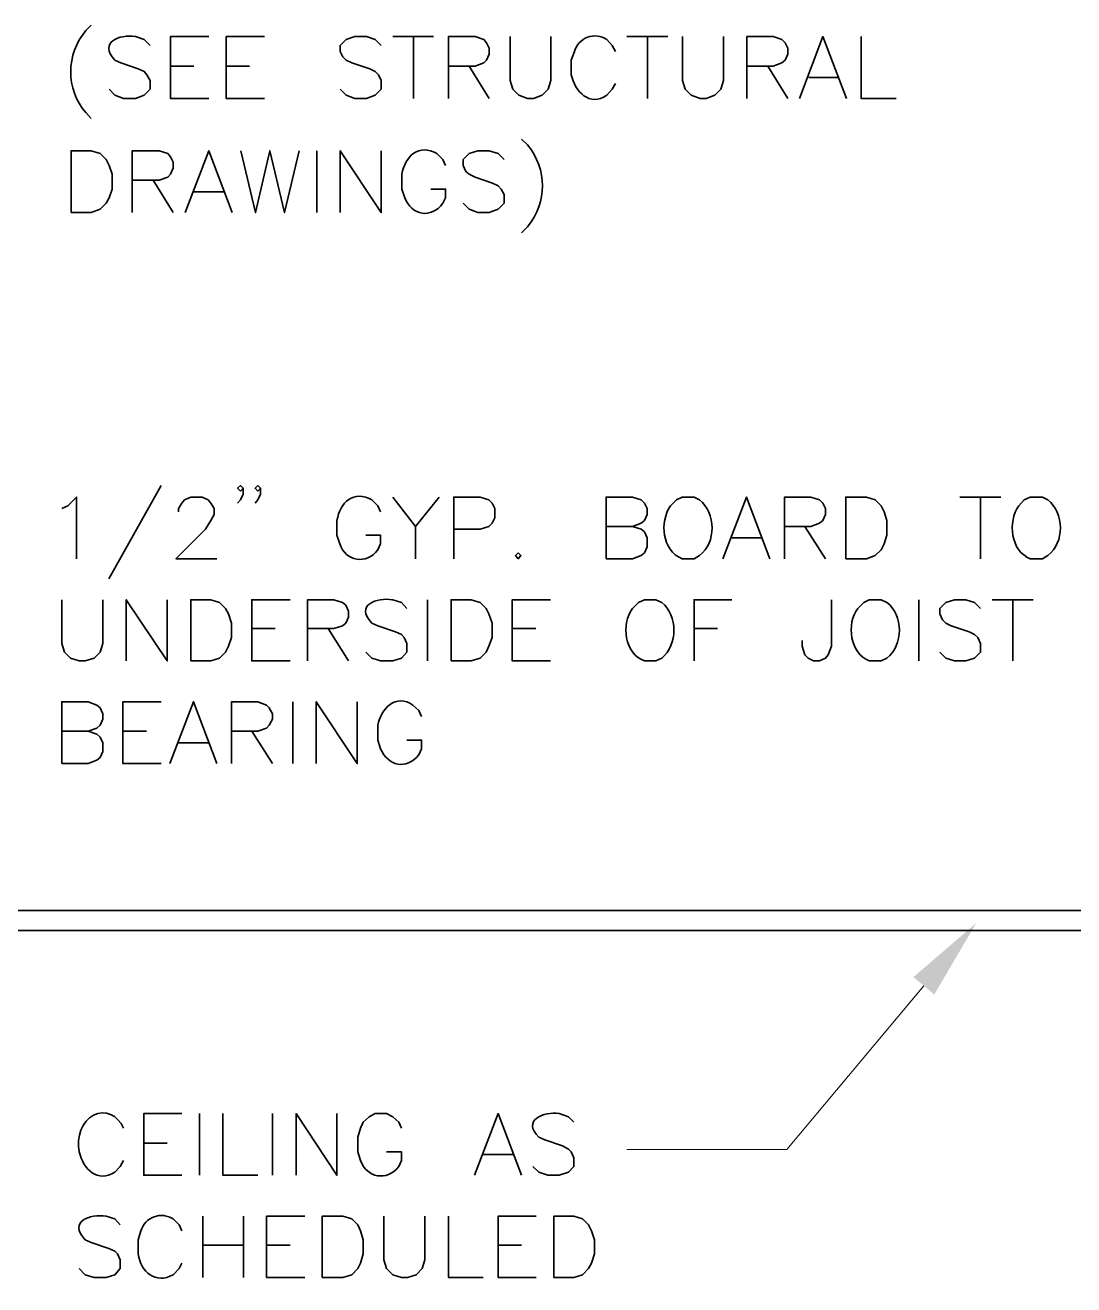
# Model space of a CAD drawing. Header units: inches. Extents: x 5 to 516, y -193 to 129.
# Drawn here: x 45.609 to 47.743, y -183.282 to -180.719 of the extents above; entities that cross this region are included whole.
import ezdxf

# ---------------------------------------------------------------- set-up
doc = ezdxf.new("R2010")
doc.units = ezdxf.units.IN
doc.header["$MEASUREMENT"] = 0
doc.layers.add('PDF7_Geometry', color=7, linetype='Continuous')
doc.layers.add('PDF7_Solid Fills', color=7, linetype='Continuous')

msp = doc.modelspace()

# ---------------------------------------------------------------- linework, layer by layer
at = {"layer": 'PDF7_Geometry', "lineweight": 35}
for points in [[(45.7435524, -180.7191167), (45.7324413, -180.7302278)], [(45.863552, -180.7602284), (45.8513298, -180.7480062), (45.833552, -180.7424506)], [(45.9824415, -180.8680052), (45.9046637, -180.8680052), (45.9046637, -180.7424496), (45.9824415, -180.7424496)], [(46.0957748, -180.8680052), (46.017997, -180.8680052), (46.017997, -180.7424496), (46.0957748, -180.7424496)], [(46.3335522, -180.7602284), (46.3213299, -180.7480062), (46.3035522, -180.7424506), (46.2802188, -180.7424506), (46.262441, -180.7480062), (46.2502188, -180.7602284), (46.2502188, -180.7724506), (46.2557744, -180.7835618), (46.262441, -180.7902284), (46.2735521, -180.795784), (46.3102188, -180.8080062), (46.3213299, -180.8135618), (46.3279966, -180.8202284), (46.3335522, -180.8313395), (46.3335522, -180.8491173), (46.3213299, -180.8613395), (46.3035522, -180.8680062), (46.2802188, -180.8680062), (46.262441, -180.8613395), (46.2502188, -180.8491173)], [(46.3568857, -180.7424502), (46.440219, -180.7424502)], [(46.3991084, -180.7424502), (46.3991084, -180.8680058)], [(46.4702189, -180.8680052), (46.4702189, -180.7424496), (46.5246634, -180.7424496), (46.5424411, -180.7480052), (46.5479967, -180.7546719), (46.5535523, -180.765783), (46.5535523, -180.7780052), (46.5479967, -180.7902274), (46.5424411, -180.795783), (46.5246634, -180.8024496), (46.4702189, -180.8024496)], [(46.595775, -180.7424502), (46.595775, -180.8313391), (46.6013306, -180.8491169), (46.6135528, -180.8613391), (46.6313306, -180.8680058), (46.6435528, -180.8680058), (46.6613306, -180.8613391), (46.6735528, -180.8491169), (46.6791084, -180.8313391), (46.6791084, -180.7424502)], [(46.8335522, -180.7424502), (46.9168855, -180.7424502)], [(46.875775, -180.7424502), (46.875775, -180.8680058)], [(46.9468854, -180.7424502), (46.9468854, -180.8313391), (46.952441, -180.8491169), (46.9646632, -180.8613391), (46.982441, -180.8680058), (46.9946632, -180.8680058), (47.012441, -180.8613391), (47.0246632, -180.8491169), (47.0302188, -180.8313391), (47.0302188, -180.7424502)], [(47.0779969, -180.8680052), (47.0779969, -180.7424496), (47.1313302, -180.7424496), (47.149108, -180.7480052), (47.1557747, -180.7546719), (47.1613302, -180.765783), (47.1613302, -180.7780052), (47.1557747, -180.7902274), (47.149108, -180.795783), (47.1313302, -180.8024496), (47.0779969, -180.8024496)], [(47.1846637, -180.8680052), (47.2324415, -180.7424496), (47.2802193, -180.8680052)], [(47.3102198, -180.7424502), (47.3102198, -180.8680058), (47.381331, -180.8680058)], [(45.7913298, -180.7902284), (45.803552, -180.795784), (45.8391076, -180.8080062), (45.8513298, -180.8135618), (45.8568854, -180.8202284), (45.863552, -180.8313395), (45.863552, -180.8491173), (45.8513298, -180.8613395), (45.833552, -180.8680062), (45.8091076, -180.8680062), (45.7913298, -180.8613395), (45.7802187, -180.8491173)], [(45.9046637, -180.8024501), (45.9524415, -180.8024501)], [(46.017997, -180.8024501), (46.0657748, -180.8024501)], [(46.5124417, -180.8024501), (46.5535528, -180.8680056)], [(47.1202197, -180.8024501), (47.1613308, -180.8680056)], [(47.203553, -180.8257836), (47.2624419, -180.8257836)], [(46.792442, -180.861339), (46.8035531, -180.8491168), (46.8102198, -180.8380057)], [(45.7324413, -180.8968945), (45.7435524, -180.9091167)], [(46.6191085, -180.9513385), (46.6313308, -180.9624497)], [(45.8268857, -181.1002282), (45.8268857, -180.9746726), (45.8813302, -180.9746726), (45.8991079, -180.9802282), (45.9046635, -180.9868948), (45.9102191, -180.9980059), (45.9102191, -181.0102282), (45.9046635, -181.0224504), (45.8991079, -181.0280059), (45.8813302, -181.0346726), (45.8268857, -181.0346726)], [(45.9346636, -181.1002282), (45.9824414, -180.9746726), (46.0302192, -181.1002282)], [(46.0479969, -180.9746721), (46.0779969, -181.1002276), (46.1068858, -180.9746721), (46.1368858, -181.1002276), (46.1668858, -180.9746721)], [(46.2024418, -180.9746721), (46.2024418, -181.1002276)], [(46.2502188, -181.1002282), (46.2502188, -180.9746726), (46.3335522, -181.1002282), (46.3335522, -180.9746726)], [(46.4646636, -181.004672), (46.459108, -180.9924498), (46.4468858, -180.9802275)], [(46.5835522, -180.9924502), (46.5713299, -180.980228), (46.5535522, -180.9746725), (46.5302188, -180.9746725), (46.5124411, -180.980228), (46.5002188, -180.9924502), (46.5002188, -181.0046725), (46.5057744, -181.0168947), (46.5124411, -181.0224503), (46.5246633, -181.0280058), (46.5602188, -181.040228), (46.5713299, -181.0457836), (46.5779966, -181.0524503), (46.5835522, -181.0635614), (46.5835522, -181.0813391), (46.5713299, -181.0935614), (46.5535522, -181.100228), (46.5302188, -181.100228), (46.5124411, -181.0935614), (46.5002188, -181.0813391)], [(45.8691085, -181.0346719), (45.9102196, -181.1002274)], [(46.3757747, -181.0224498), (46.3757747, -181.0524498), (46.3813303, -181.0702275)], [(45.9524418, -181.0580054), (46.0124418, -181.0580054)], [(46.459108, -181.0813386), (46.4646636, -181.0702275), (46.4646636, -181.0524498), (46.4346636, -181.0524498)], [(46.6313308, -181.1291163), (46.6191085, -181.1413386)], [(45.6835526, -181.7024508), (45.6957748, -181.6968952), (45.7135526, -181.6791175), (45.7135526, -181.804673)], [(45.8857745, -181.6557838), (45.7791078, -181.8457838)], [(45.9213308, -181.7091172), (45.9213308, -181.7024505), (45.9279975, -181.6913394), (45.9335531, -181.6846728), (45.9457753, -181.6791172), (45.9691086, -181.6791172), (45.9813309, -181.6846728), (45.9868864, -181.6913394), (45.9935531, -181.7024505), (45.9935531, -181.7146728), (45.9868864, -181.726895), (45.9757753, -181.7446728), (45.9157753, -181.8046728), (45.9991086, -181.8046728)], [(46.0524412, -181.6613391), (46.0468856, -181.6668947), (46.04133, -181.6613391), (46.0468856, -181.6557835), (46.0524412, -181.6613391), (46.0524412, -181.6735613), (46.0468856, -181.6846724), (46.04133, -181.6913391)], [(46.0879975, -181.6613391), (46.082442, -181.6668947), (46.0768864, -181.6613391), (46.082442, -181.6557835), (46.0879975, -181.6613391), (46.0879975, -181.6735613), (46.082442, -181.6846724), (46.0768864, -181.6913391)], [(46.3568857, -181.6791173), (46.4035523, -181.7391173), (46.4035523, -181.8046729)], [(46.4513308, -181.6791173), (46.403553, -181.7391173)], [(46.4813307, -181.8046723), (46.4813307, -181.6791167), (46.534664, -181.6791167), (46.5524418, -181.6846723), (46.5591085, -181.6913389), (46.5646641, -181.70245), (46.5646641, -181.7213389), (46.5591085, -181.73245), (46.5524418, -181.7391167), (46.534664, -181.7446723), (46.4813307, -181.7446723)], [(46.7913306, -181.8046723), (46.7913306, -181.6791167), (46.8446639, -181.6791167), (46.8624417, -181.6846723), (46.8691083, -181.6913389), (46.8746639, -181.70245), (46.8746639, -181.7146723), (46.8691083, -181.7268945), (46.8624417, -181.73245), (46.8446639, -181.7391167), (46.7913306, -181.7391167)], [(46.9813311, -181.6846728), (46.97022, -181.6791173), (46.9457755, -181.6791173), (46.9346644, -181.6846728), (46.9224422, -181.6968951)], [(47.0291088, -181.8046723), (47.0768866, -181.6791167), (47.1246644, -181.8046723)], [(47.1546638, -181.8046723), (47.1546638, -181.6791167), (47.2079972, -181.6791167), (47.2257749, -181.6846723), (47.2324416, -181.6913389), (47.2379972, -181.70245), (47.2379972, -181.7146723), (47.2324416, -181.7268945), (47.2257749, -181.73245), (47.2079972, -181.7391167), (47.1546638, -181.7391167)], [(47.5113307, -181.6791173), (47.594664, -181.6791173)], [(47.5535523, -181.6791173), (47.5535523, -181.8046729)], [(47.6902194, -181.6846728), (47.6791083, -181.6791173), (47.6546639, -181.6791173), (47.6424416, -181.6846728), (47.6313305, -181.6968951)], [(46.3324422, -181.7091172), (46.3268867, -181.696895), (46.3146644, -181.6846728)], [(46.2435533, -181.726895), (46.2435533, -181.756895), (46.2491089, -181.7746728)], [(46.3268867, -181.786895), (46.3324422, -181.7746728), (46.3324422, -181.756895), (46.3024422, -181.756895)], [(46.844664, -181.7391171), (46.8624418, -181.7446727), (46.8691084, -181.7502282), (46.874664, -181.7624504), (46.874664, -181.7802282), (46.8691084, -181.7924504), (46.8624418, -181.798006), (46.844664, -181.8046727), (46.7913306, -181.8046727)], [(47.1957755, -181.7391171), (47.2379978, -181.8046727)], [(47.0468859, -181.7624506), (47.1068859, -181.7624506)], [(46.9457755, -181.8046729), (46.97022, -181.8046729), (46.9813311, -181.7980062)], [(47.6546639, -181.8046729), (47.6791083, -181.8046729), (47.6902194, -181.7980062)], [(45.6835526, -181.8880056), (45.6835526, -181.9768945), (45.6891081, -181.9946723), (45.7013303, -182.0068945), (45.7191081, -182.0124501), (45.7313303, -182.0124501), (45.7491081, -182.0068945), (45.7613303, -181.9946723), (45.7668859, -181.9768945), (45.7668859, -181.8880056)], [(45.814664, -182.0124506), (45.814664, -181.8880062), (45.8979973, -182.0124506), (45.8979973, -181.8880062)], [(46.1479971, -182.0124506), (46.0702193, -182.0124506), (46.0702193, -181.8880062), (46.1479971, -181.8880062)], [(46.1835526, -182.0124506), (46.1835526, -181.8880062), (46.2368859, -181.8880062), (46.2546637, -181.8935617), (46.2613304, -181.8991173), (46.2668859, -181.9113395), (46.2668859, -181.9235618), (46.2613304, -181.935784), (46.2546637, -181.9413395), (46.2368859, -181.9468951), (46.1835526, -181.9468951)], [(46.3857745, -181.9057838), (46.3746634, -181.8935616), (46.3568856, -181.888006)], [(46.4279973, -181.8880056), (46.4279973, -182.0124501)], [(46.6779971, -182.0124506), (46.6002193, -182.0124506), (46.6002193, -181.8880062), (46.6779971, -181.8880062)], [(46.9046641, -181.8935612), (46.8924419, -181.8880056), (46.8691086, -181.8880056), (46.8568863, -181.8935612), (46.8446641, -181.9057834)], [(46.970219, -182.0124506), (46.970219, -181.8880062), (47.0468856, -181.8880062)], [(47.2502189, -181.8880056), (47.2502189, -181.9824501), (47.2435522, -182.0002278), (47.2379967, -182.0068945), (47.2257744, -182.0124501), (47.2135522, -182.0124501), (47.2024411, -182.0068945), (47.1957744, -182.0002278), (47.1902189, -181.9824501), (47.1902189, -181.9713389)], [(47.3624414, -181.8935612), (47.3513303, -181.8880056), (47.3268858, -181.8880056), (47.3157747, -181.8935612), (47.3035525, -181.9057834)], [(47.4279974, -181.8880056), (47.4279974, -182.0124501)], [(47.5535523, -181.9057838), (47.5413301, -181.8935616), (47.5235523, -181.888006), (47.500219, -181.888006), (47.4824412, -181.8935616), (47.470219, -181.9057838), (47.470219, -181.9168949), (47.4757746, -181.9291171), (47.4824412, -181.9357838), (47.4935523, -181.9413393), (47.530219, -181.9535616), (47.5413301, -181.9591171), (47.5479968, -181.9646727), (47.5535523, -181.9768949), (47.5535523, -181.9946727), (47.5413301, -182.0068949), (47.5235523, -182.0124505), (47.500219, -182.0124505), (47.4824412, -182.0068949), (47.470219, -181.9946727)], [(47.5768859, -181.8880056), (47.6602192, -181.8880056)], [(47.6191086, -181.8880056), (47.6191086, -182.0124501)], [(46.3146634, -181.9357838), (46.3268856, -181.9413393), (46.3624412, -181.9535616), (46.3746634, -181.9591171), (46.380219, -181.9646727), (46.3857745, -181.9768949), (46.3857745, -181.9946727), (46.3746634, -182.0068949), (46.3568856, -182.0124505), (46.3324412, -182.0124505), (46.3146634, -182.0068949), (46.3024412, -181.9946727)], [(46.0702193, -181.9468944), (46.1179971, -181.9468944)], [(46.2257754, -181.9468944), (46.2668865, -182.0124499)], [(46.6002193, -181.9468944), (46.6479971, -181.9468944)], [(46.970219, -181.9468944), (47.0179967, -181.9468944)], [(46.8691086, -182.0124501), (46.8924419, -182.0124501), (46.9046641, -182.0068945)], [(47.3268858, -182.0124501), (47.3513303, -182.0124501), (47.3624414, -182.0068945)], [(45.6835526, -182.221339), (45.6835526, -182.0957834), (45.7368859, -182.0957834), (45.7546637, -182.1024501), (45.7613303, -182.1080056), (45.7668859, -182.1202278), (45.7668859, -182.131339), (45.7613303, -182.1435612), (45.7546637, -182.1491167), (45.7368859, -182.1557834), (45.6835526, -182.1557834)], [(45.8857742, -182.221339), (45.8079965, -182.221339), (45.8079965, -182.0957834), (45.8857742, -182.0957834)], [(45.9035527, -182.221339), (45.9513304, -182.0957834), (45.9991082, -182.221339)], [(46.0291088, -182.221339), (46.0291088, -182.0957834), (46.0824421, -182.0957834), (46.1002199, -182.1024501), (46.1057754, -182.1080056), (46.1124421, -182.1202278), (46.1124421, -182.131339), (46.1057754, -182.1435612), (46.1002199, -182.1491167), (46.0824421, -182.1557834), (46.0291088, -182.1557834)], [(46.1535527, -182.095784), (46.1535527, -182.2213396)], [(46.2013308, -182.221339), (46.2013308, -182.0957834), (46.2846641, -182.221339), (46.2846641, -182.0957834)], [(46.4157756, -182.1257839), (46.41022, -182.1135617), (46.3979978, -182.1024506)], [(45.736886, -182.1557838), (45.7546638, -182.1613394), (45.7613304, -182.168006), (45.766886, -182.1791171), (45.766886, -182.1968949), (45.7613304, -182.2091171), (45.7546638, -182.2146727), (45.736886, -182.2213394), (45.6835526, -182.2213394)], [(45.8079965, -182.1557838), (45.8557742, -182.1557838)], [(46.0702193, -182.1557838), (46.1124416, -182.2213394)], [(46.3268867, -182.1435617), (46.3268867, -182.1735617), (46.3324422, -182.1913395)], [(45.9213308, -182.1791173), (45.9813309, -182.1791173)], [(46.41022, -182.2035617), (46.4157756, -182.1913395), (46.4157756, -182.1735617), (46.3857756, -182.1735617)], [(48.983553, -182.5202281), (43.4513306, -182.5202281)], [(48.8446641, -182.5613399), (43.4513306, -182.5613399)], [(45.927997, -183.0591178), (45.8502192, -183.0591178), (45.8502192, -182.9335622), (45.927997, -182.9335622)], [(45.9635525, -182.9335617), (45.9635525, -183.0591172)], [(46.0113306, -182.9335617), (46.0113306, -183.0591172), (46.0824417, -183.0591172)], [(46.1124421, -182.9335617), (46.1124421, -183.0591172)], [(46.1602191, -183.0591178), (46.1602191, -182.9335622), (46.2435524, -183.0591178), (46.2435524, -182.9335622)], [(46.3746639, -182.9635616), (46.3691083, -182.9513393), (46.3568861, -182.9402282), (46.3446639, -182.9335616), (46.3213305, -182.9335616), (46.3091083, -182.9402282), (46.2968861, -182.9513393), (46.2913305, -182.9635616), (46.285775, -182.9813393), (46.285775, -183.0113393), (46.2913305, -183.0291171)], [(46.5235523, -183.0591178), (46.5713301, -182.9335622), (46.6191079, -183.0591178)], [(46.7257754, -182.9513387), (46.7146643, -182.9402276), (46.6957754, -182.9335609)], [(46.6546643, -182.9813387), (46.6668865, -182.9868943), (46.7024421, -182.9991165), (46.7146643, -183.0057832), (46.7202198, -183.0113387), (46.7257754, -183.0235609), (46.7257754, -183.0413387), (46.7146643, -183.0524498), (46.6957754, -183.0591165), (46.6724421, -183.0591165), (46.6546643, -183.0524498), (46.6424421, -183.0413387)], [(45.8502192, -182.9935615), (45.897997, -182.9935615)], [(46.3691083, -183.0413393), (46.3746639, -183.0291171), (46.3746639, -183.0113393), (46.3446639, -183.0113393)], [(45.7913309, -183.0524505), (45.802442, -183.0413393), (45.8091087, -183.0291171)], [(46.5413305, -183.016895), (46.6013305, -183.016895)], [(45.8024411, -183.1602282), (45.79133, -183.1480059), (45.7735522, -183.1424504)], [(45.9702189, -183.1424511), (45.9702189, -183.2668956)], [(46.0535522, -183.1424511), (46.0535522, -183.2668956)], [(46.177997, -183.266895), (46.1002193, -183.266895), (46.1002193, -183.1424506), (46.177997, -183.1424506)], [(46.3391086, -183.1424511), (46.3391086, -183.23134), (46.3446642, -183.2491178), (46.3568864, -183.26134), (46.3746642, -183.2668956), (46.3868864, -183.2668956), (46.4046642, -183.26134), (46.4168864, -183.2491178), (46.422442, -183.23134), (46.422442, -183.1424511)], [(46.4702189, -183.1424511), (46.4702189, -183.2668956), (46.54133, -183.2668956)], [(46.6491082, -183.266895), (46.5713304, -183.266895), (46.5713304, -183.1424506), (46.6491082, -183.1424506)], [(45.73133, -183.1902282), (45.7435522, -183.1957837), (45.7791078, -183.2080059), (45.79133, -183.2135615), (45.7968856, -183.219117), (45.8024411, -183.2313393), (45.8024411, -183.2491171), (45.79133, -183.2613393), (45.7735522, -183.2668948), (45.7491078, -183.2668948), (45.73133, -183.2613393), (45.7191078, -183.2491171)], [(45.9702189, -183.2013387), (46.0535522, -183.2013387)], [(46.1002193, -183.2013387), (46.147997, -183.2013387)], [(46.5713304, -183.2013387), (46.6191082, -183.2013387)], [(45.9102195, -183.2613399), (45.9224417, -183.2491177), (45.9279972, -183.2380066)]]:
    msp.add_lwpolyline(points, dxfattribs=at)
for points in [[(46.8102198, -180.7724501), (46.8035531, -180.7602279), (46.792442, -180.7480057, 0.508362924), (46.7268865, -180.7724501), (46.7202198, -180.7902279), (46.7202198, -180.8202279)], [(45.9279972, -183.172451), (45.9224417, -183.1602288), (45.9102195, -183.1480066, 0.50829303), (45.8446639, -183.172451), (45.8391083, -183.1902288), (45.8391083, -183.2191177)]]:
    msp.add_lwpolyline(points, format="xyb", dxfattribs=at)
for points in [[(45.7024418, -181.1002282), (45.7024418, -180.9746726), (45.7435529, -180.9746726), (45.7613307, -180.9802282), (45.7735529, -180.9924504), (45.7802196, -181.0046726), (45.7857751, -181.0224504), (45.7857751, -181.0524504), (45.7802196, -181.0702282), (45.7735529, -181.0813393), (45.7613307, -181.0935615), (45.7435529, -181.1002282)], [(47.2791089, -181.8046723), (47.2791089, -181.6791167), (47.3213311, -181.6791167), (47.3391089, -181.6846723), (47.3513311, -181.6968945), (47.3568867, -181.7091167), (47.3624422, -181.7268945), (47.3624422, -181.7568945), (47.3568867, -181.7746723), (47.3513311, -181.7868945), (47.3391089, -181.7980056), (47.3213311, -181.8046723)], [(46.6124421, -181.7924505), (46.6068866, -181.7980061), (46.6124421, -181.8046728), (46.6179977, -181.7980061)], [(45.9457754, -182.0124506), (45.9457754, -181.8880062), (45.9868865, -181.8880062), (46.0046643, -181.8935617), (46.0168865, -181.905784), (46.0224421, -181.9168951), (46.0291088, -181.935784), (46.0291088, -181.9646729), (46.0224421, -181.9824506), (46.0168865, -181.9946729), (46.0046643, -182.0068951), (45.9868865, -182.0124506)], [(46.4757754, -182.0124506), (46.4757754, -181.8880062), (46.5168865, -181.8880062), (46.5346643, -181.8935617), (46.5468865, -181.905784), (46.5524421, -181.9168951), (46.5591087, -181.935784), (46.5591087, -181.9646729), (46.5524421, -181.9824506), (46.5468865, -181.9946729), (46.5346643, -182.0068951), (46.5168865, -182.0124506)], [(46.2135525, -183.266895), (46.2135525, -183.1424506), (46.2557747, -183.1424506), (46.2735525, -183.1480061), (46.2857747, -183.1602283), (46.2913303, -183.1724506), (46.2968858, -183.1902283), (46.2968858, -183.2191172), (46.2913303, -183.2380061), (46.2857747, -183.2491172), (46.2735525, -183.2613395), (46.2557747, -183.266895)], [(46.6846637, -183.266895), (46.6846637, -183.1424506), (46.7257748, -183.1424506), (46.7435526, -183.1480061), (46.7557748, -183.1602283), (46.7613304, -183.1724506), (46.767997, -183.1902283), (46.767997, -183.2191172), (46.7613304, -183.2380061), (46.7557748, -183.2491172), (46.7435526, -183.2613395), (46.7257748, -183.266895)]]:
    msp.add_lwpolyline(points, close=True, dxfattribs=at)
at = {"layer": 'PDF7_Geometry', "lineweight": 15}
msp.add_lwpolyline([(47.437997, -182.6735609), (47.159108, -183.0068943), (46.8335525, -183.0068943)], dxfattribs=at)
at = {"layer": 'PDF7_Geometry', "lineweight": 35}
msp.add_ellipse((45.7661816, -182.9940172), major_axis=(0.0022346, 0.0621098), ratio=0.784547052, start_param=5.252927985, end_param=8.164755764, dxfattribs=at)
for points in [[(45.7324413, -180.7302278), (45.6918116, -180.7777278), (45.6910894, -180.8495797), (45.7324413, -180.8968945)], [(45.833552, -180.7424506), (45.7999779, -180.7370432), (45.7581631, -180.7538951), (45.7913298, -180.7902284)], [(46.7202198, -180.8202279), (46.7276087, -180.8536909), (46.7580717, -180.8859687), (46.792442, -180.861339)], [(46.4468858, -180.9802275), (46.4102377, -180.9597646), (46.382071, -180.9852646), (46.3757747, -181.0224498)], [(46.6313308, -180.9624497), (46.6716456, -181.0137089), (46.6724604, -181.0779867), (46.6313308, -181.1291163)], [(46.3813303, -181.0702275), (46.3956821, -181.105709), (46.4352747, -181.1141905), (46.459108, -181.0813386)], [(46.3146644, -181.6846728), (46.2780163, -181.6642098), (46.2498496, -181.6897098), (46.2435533, -181.726895)], [(46.9224422, -181.6968951), (46.899294, -181.7305062), (46.9050348, -181.7873395), (46.9457755, -181.8046729)], [(46.9813311, -181.7980062), (47.0161274, -181.7719321), (47.0147014, -181.7114877), (46.9813311, -181.6846728)], [(47.6313305, -181.6968951), (47.6080713, -181.7293951), (47.6145342, -181.7894506), (47.6546639, -181.8046729)], [(47.6902194, -181.7980062), (47.7250157, -181.7719321), (47.7235898, -181.7114877), (47.6902194, -181.6846728)], [(46.2491089, -181.7746728), (46.2616089, -181.8097839), (46.3028867, -181.8178209), (46.3268867, -181.786895)], [(46.3568856, -181.888006), (46.3244412, -181.8832838), (46.2789227, -181.898469), (46.3146634, -181.9357838)], [(46.8446641, -181.9057834), (46.8219419, -181.9386723), (46.8279975, -181.9976167), (46.8691086, -182.0124501)], [(46.9046641, -182.0068945), (46.9370345, -181.9791538), (46.9379049, -181.9212834), (46.9046641, -181.8935612)], [(47.3035525, -181.9057834), (47.2799784, -181.9360056), (47.2875155, -181.998876), (47.3268858, -182.0124501)], [(47.3624414, -182.0068945), (47.3963303, -181.9820241), (47.397034, -181.9182463), (47.3624414, -181.8935612)], [(46.3979978, -182.1024506), (46.3645904, -182.077895), (46.3320163, -182.1099876), (46.3268867, -182.1435617)], [(46.3324422, -182.1913395), (46.3482015, -182.226895), (46.383757, -182.2349691), (46.41022, -182.2035617)], [(46.6957754, -182.9335609), (46.6652384, -182.9281906), (46.6180532, -182.947598), (46.6546643, -182.9813387)], [(45.7191087, -183.0113393), (45.7260531, -183.0459875), (45.7575531, -183.076506), (45.7913309, -183.0524505)], [(46.2913305, -183.0291171), (46.3038305, -183.0642282), (46.3451083, -183.0722653), (46.3691083, -183.0413393)], [(45.7735522, -183.1424504), (45.7414041, -183.1374319), (45.6950893, -183.1535245), (45.73133, -183.1902282)], [(45.8391083, -183.2191177), (45.844275, -183.2558399), (45.8744417, -183.2819695), (45.9102195, -183.2613399)]]:
    msp.add_open_spline(points, degree=3, dxfattribs=at)
at = {"layer": 'PDF7_Solid Fills', "lineweight": 50, "transparency": 33554559}
msp.add_solid([(47.4168856, -182.6557839), (47.5446634, -182.5457838), (47.4591078, -182.6913394)], dxfattribs=at)

doc.saveas('drawing.dxf')
